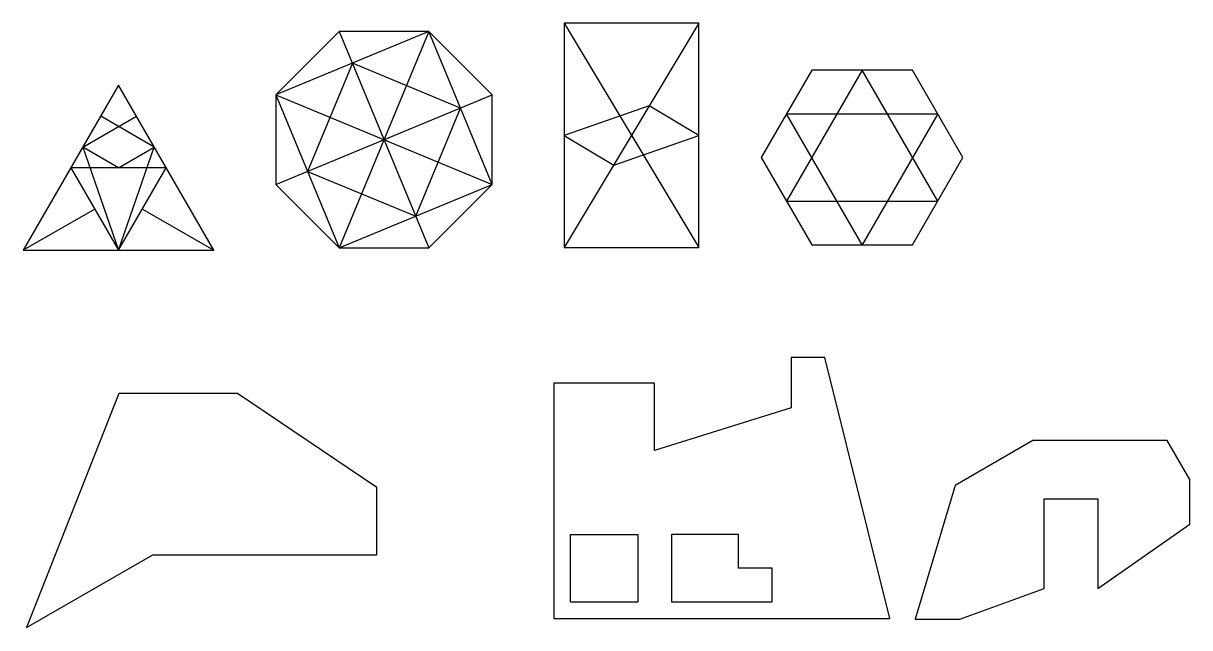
# Model space of a CAD drawing. Header units: millimetres. Extents: x 49 to 569, y 30 to 300.
import ezdxf

# ---------------------------------------------------------------- set-up
doc = ezdxf.new("R2010")
doc.units = ezdxf.units.MM

msp = doc.modelspace()

# ---------------------------------------------------------------- linework, layer by layer
for p, q in [((350.22, 299.97), (290.22, 299.97)), ((290.22, 299.97), (290.22, 199.97)), ((290.22, 299.97), (350.22, 199.97)), ((350.22, 299.97), (290.22, 199.97)), ((350.22, 199.97), (350.22, 299.97)), ((189.83, 296.32), (161.54, 268.03)), ((229.83, 296.32), (161.54, 268.03)), ((229.83, 296.32), (189.83, 296.32)), ((189.83, 296.32), (229.83, 199.75)), ((229.83, 296.32), (189.83, 199.75)), ((258.11, 268.03), (229.83, 296.32)), ((258.11, 228.03), (229.83, 296.32)), ((195.68, 282.17), (175.68, 233.89)), ((243.97, 262.17), (195.68, 282.17)), ((400.63, 279.02), (378.13, 240.05)), ((423.13, 279.02), (389.38, 220.56)), ((445.63, 279.02), (400.63, 279.02)), ((456.88, 220.56), (423.13, 279.02)), ((468.13, 240.05), (445.63, 279.02)), ((91.34, 272.33), (48.84, 198.72)), ((133.84, 198.72), (91.34, 272.33)), ((161.54, 268.03), (161.54, 228.03)), ((161.54, 268.03), (189.83, 199.75)), ((161.54, 228.03), (258.11, 268.03)), ((161.54, 268.03), (258.11, 228.03)), ((258.11, 228.03), (258.11, 268.03)), ((223.97, 213.89), (243.97, 262.17)), ((328.16, 263.2), (290.22, 249.97)), ((350.22, 249.97), (328.16, 263.2)), ((75.4, 244.73), (99.31, 258.53)), ((107.28, 244.73), (83.37, 258.53)), ((389.38, 259.53), (456.88, 259.53)), ((423.13, 201.08), (389.38, 259.53)), ((456.88, 259.53), (423.13, 201.08)), ((290.22, 249.97), (312.28, 236.73)), ((312.28, 236.73), (350.22, 249.97)), ((91.34, 235.53), (75.4, 244.73)), ((75.4, 244.73), (91.34, 198.72)), ((91.34, 235.53), (107.28, 244.73)), ((91.34, 198.72), (107.28, 244.73)), ((378.13, 240.05), (400.63, 201.08)), ((445.63, 201.08), (468.13, 240.05)), ((112.59, 235.53), (70.09, 235.53)), ((70.09, 235.53), (91.34, 198.72)), ((91.34, 198.72), (112.59, 235.53)), ((175.68, 233.89), (223.97, 213.89)), ((161.54, 228.03), (189.83, 199.75)), ((189.83, 199.75), (258.11, 228.03)), ((229.83, 199.75), (258.11, 228.03)), ((389.38, 220.56), (456.88, 220.56)), ((80.72, 217.12), (48.84, 198.72)), ((101.97, 217.12), (133.84, 198.72)), ((48.84, 198.72), (133.84, 198.72)), ((189.83, 199.75), (229.83, 199.75)), ((290.22, 199.97), (350.22, 199.97)), ((400.63, 201.08), (445.63, 201.08)), ((406.49, 150.85), (391.49, 150.85)), ((391.49, 150.85), (391.49, 128.35)), ((435.52, 34.41), (406.49, 150.85)), ((330.52, 139.41), (285.52, 139.41)), ((285.52, 139.41), (285.52, 34.41)), ((330.52, 109.41), (330.52, 139.41)), ((91.43, 134.78), (50.31, 30.34)), ((144.43, 134.78), (91.43, 134.78)), ((206.6, 92.84), (144.43, 134.78)), ((391.49, 128.35), (330.52, 109.41)), ((499.31, 113.81), (464.67, 93.81)), ((559.31, 113.81), (499.31, 113.81)), ((569.31, 96.49), (559.31, 113.81)), ((464.67, 93.81), (446.76, 34.13)), ((569.31, 76.49), (569.31, 96.49)), ((206.6, 62.84), (206.6, 92.84)), ((504.35, 47.81), (504.35, 87.81)), ((504.35, 87.81), (528.35, 87.81)), ((528.35, 87.81), (528.35, 47.81)), ((528.35, 47.81), (569.31, 76.49)), ((293.02, 41.91), (293.02, 71.91)), ((293.02, 71.91), (323.02, 71.91)), ((323.02, 71.91), (323.02, 41.91)), ((368.02, 71.91), (338.02, 71.91)), ((338.02, 71.91), (338.02, 41.91)), ((368.02, 56.91), (368.02, 71.91)), ((50.31, 30.34), (106.6, 62.84)), ((106.6, 62.84), (206.6, 62.84)), ((383.02, 56.91), (368.02, 56.91)), ((383.02, 41.91), (383.02, 56.91)), ((466.76, 34.13), (504.35, 47.81)), ((293.02, 41.91), (323.02, 41.91)), ((338.02, 41.91), (383.02, 41.91)), ((285.52, 34.41), (435.52, 34.41)), ((446.76, 34.13), (466.76, 34.13))]:
    msp.add_line(p, q)

doc.saveas('drawing.dxf')
